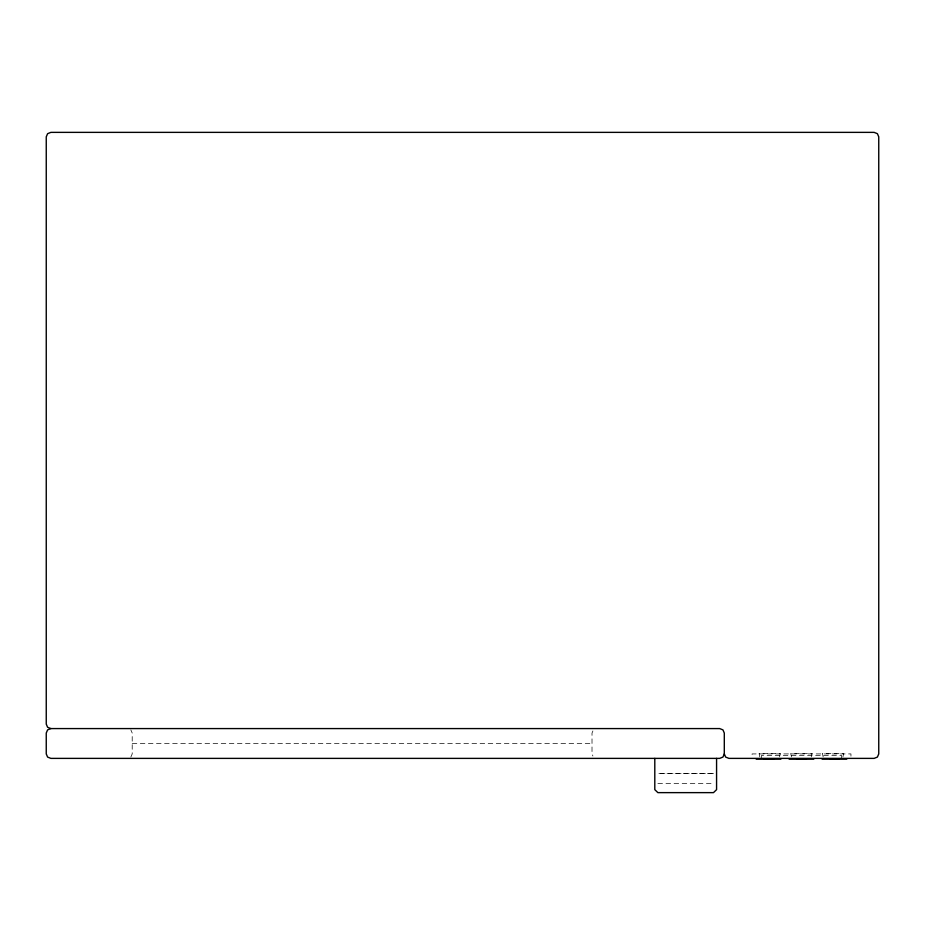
<?xml version="1.0" encoding="UTF-8"?>
<svg xmlns="http://www.w3.org/2000/svg" width="925" height="925" viewBox="0 0 925 925"><rect width="100%" height="100%" fill="white"/><g stroke="black" fill="none" stroke-linecap="round" stroke-linejoin="round"><path stroke-width="0.69" stroke-dasharray="4.62 3.47" d="M779.567 756.893L780.318 753.493L759.067 753.493L759.818 756.893M811.237 756.893L812 753.493L790.748 753.493L791.499 756.893M842.918 756.893L843.669 753.493L822.418 753.493L823.169 756.893M130.841 757.078L132.206 753.921L132.206 733.051L130.841 729.883M592.913 730.947L592.012 733.051L592.012 753.921L592.913 756.026M132.206 743.48L592.012 743.48M657.883 783.579L713.487 783.579M850.954 756.153L850.954 753.921L752.094 753.921L752.094 756.153M841.553 758.384L841.553 755.413L761.495 755.413L761.495 758.384M713.487 773.462L657.883 773.635L713.487 773.462"/><path stroke-width="1.39" d="M724.298 753.921L722.945 757.078L719.662 758.384L50.887 758.384L47.603 757.078L46.25 753.921L46.25 733.051L47.603 729.883L50.887 728.576L719.662 728.576L722.945 729.883L724.298 733.051L724.298 753.921L725.651 757.078L728.935 758.384L874.113 758.384L877.397 757.078L878.75 753.921L878.75 136.842L877.397 133.686L874.113 132.368L50.887 132.368L47.603 133.686L46.25 136.842L46.25 724.102L47.603 727.27L50.887 728.576M756.188 759.136L780.908 759.136M789.094 759.136L813.803 759.136M822.071 759.136L846.78 759.136M839.403 759.136L835.506 759.136M834.57 759.136L829.667 759.136M806.427 759.136L802.53 759.136M801.593 759.136L796.691 759.136M773.531 759.136L769.635 759.136M768.687 759.136L763.784 759.136M716.574 758.384L716.574 789.649L713.487 792.632L657.883 792.632L654.796 789.649L654.796 758.384"/></g></svg>
